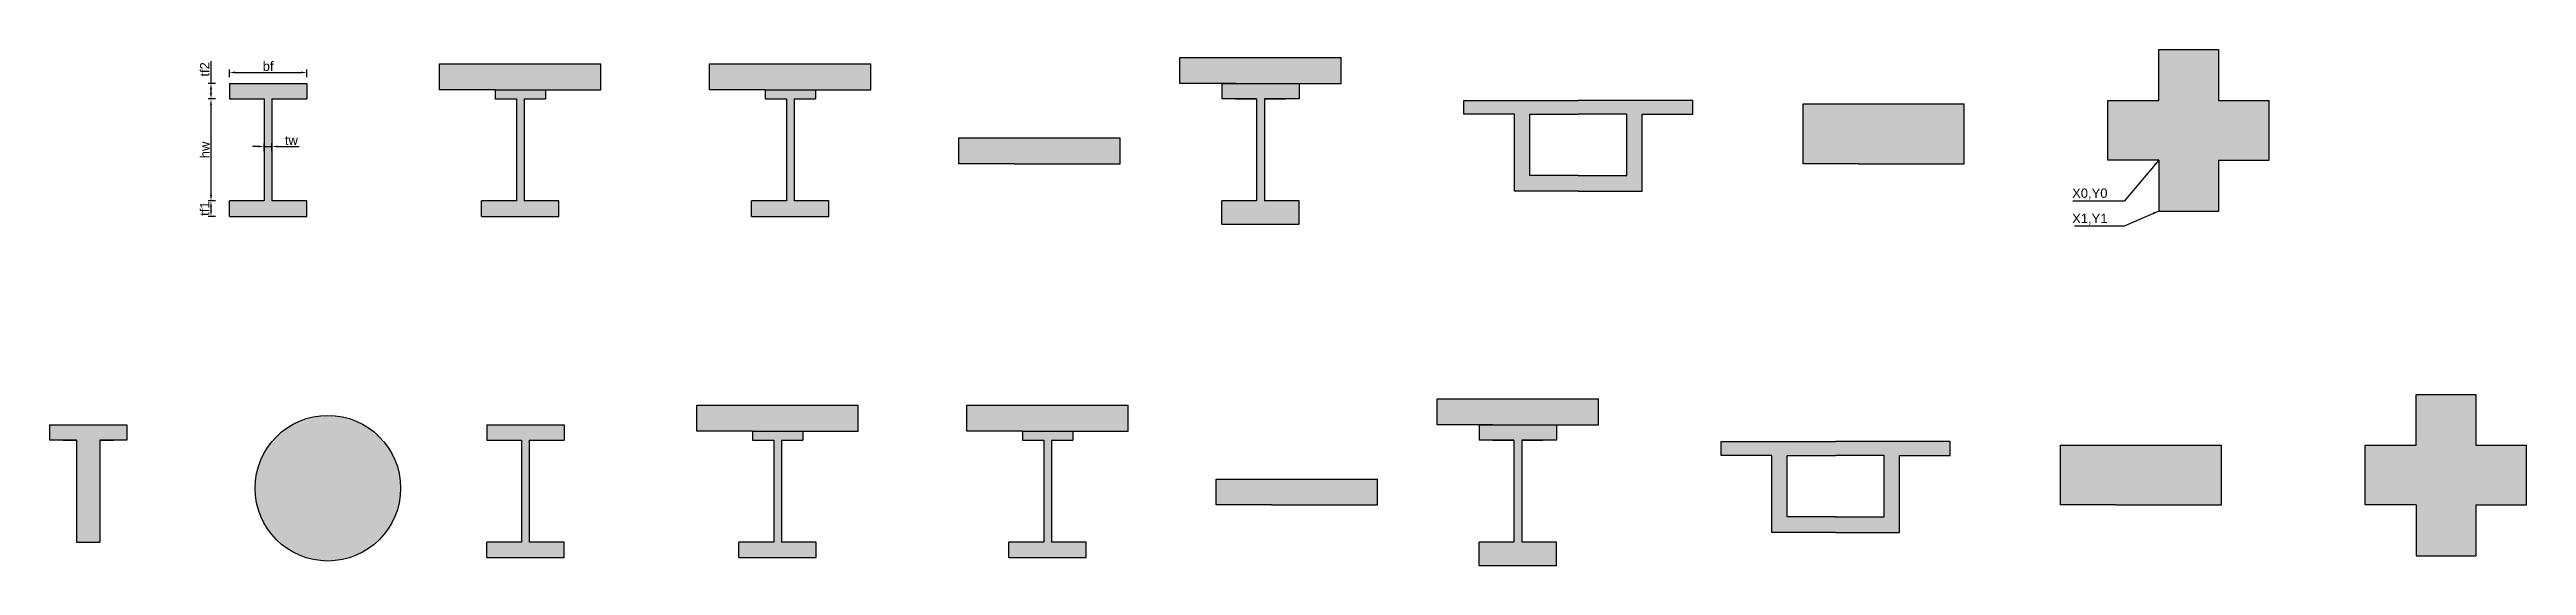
# Model space of a CAD drawing. Header units: millimetres. Extents: x 534 to 6930, y -20 to 1310.
import ezdxf

# ---------------------------------------------------------------- set-up
doc = ezdxf.new("R2010")
doc.units = ezdxf.units.MM
doc.styles.get("Standard").update_dxf_attribs({"font": 'arial.ttf'})
doc.dimstyles.new('ISO-25', dxfattribs={"dimscale": 6, "dimtxt": 4, "dimasz": 2.5, "dimexe": 1.25, "dimexo": 0.625, "dimtad": 1, "dimtxsty": 'Standard', "dimcen": 2.5, "dimadec": 0, "dimazin": 0, "dimtfac": 1, "dimtmove": 0, "dimatfit": 3, "dimfxl": 2, "dimfxlon": 1, "dimarcsym": 0})

# ---------------------------------------------------------------- blocks, each defined once
blk = doc.blocks.new('*D1')
at = {"color": 0, "lineweight": -2, "transparency": 16777216}
for p, q in [((962.6, 920.1), (943.1, 920.1)), ((950.6, 895.1), (950.6, 905.1)), ((962.6, 880.1), (943.1, 880.1))]:
    blk.add_line(p, q, dxfattribs=at)
at = {"color": 0, "transparency": 16777216}
for points in [[(948.1, 905.1), (953.1, 905.1), (950.6, 920.1)], [(948.1, 895.1), (953.1, 895.1), (950.6, 880.1)]]:
    blk.add_solid(points, dxfattribs=at)
at = {"layer": 'Defpoints', "color": 0, "transparency": 16777216}
for p in [(950.6, 920.1), (998.1, 920.1), (998.1, 880.1)]:
    blk.add_point(p, dxfattribs=at)
at = {"color": 0, "transparency": 16777216, "insert": (934.6, 900.1), "char_height": 24, "attachment_point": 5, "rotation": 90}
blk.add_mtext('tf1', dxfattribs=at)
blk = doc.blocks.new('*D3')
at = {"color": 0, "lineweight": -2, "transparency": 16777216}
for p, q in [((962.6, 1183.1), (943.1, 1183.1)), ((950.6, 935.1), (950.6, 1168.1)), ((962.6, 920.1), (943.1, 920.1))]:
    blk.add_line(p, q, dxfattribs=at)
at = {"color": 0, "transparency": 16777216}
for points in [[(948.1, 1168.1), (953.1, 1168.1), (950.6, 1183.1)], [(948.1, 935.1), (953.1, 935.1), (950.6, 920.1)]]:
    blk.add_solid(points, dxfattribs=at)
at = {"layer": 'Defpoints', "color": 0, "transparency": 16777216}
for p in [(950.6, 1183.1), (998.1, 1183.1), (998.1, 920.1)]:
    blk.add_point(p, dxfattribs=at)
at = {"color": 0, "transparency": 16777216, "insert": (934.9, 1051.6), "char_height": 24, "attachment_point": 5, "rotation": 90}
blk.add_mtext('hw', dxfattribs=at)
blk = doc.blocks.new('*D4')
at = {"color": 0, "lineweight": -2, "transparency": 16777216}
for p, q in [((950.6, 1223.1), (950.6, 1280.5)), ((962.6, 1223.1), (943.1, 1223.1)), ((962.6, 1183.1), (943.1, 1183.1)), ((950.6, 1198.1), (950.6, 1208.1))]:
    blk.add_line(p, q, dxfattribs=at)
at = {"color": 0, "transparency": 16777216}
for points in [[(948.1, 1208.1), (953.1, 1208.1), (950.6, 1223.1)], [(948.1, 1198.1), (953.1, 1198.1), (950.6, 1183.1)]]:
    blk.add_solid(points, dxfattribs=at)
at = {"layer": 'Defpoints', "color": 0, "transparency": 16777216}
for p in [(950.6, 1223.1), (998.1, 1223.1), (998.1, 1183.1)]:
    blk.add_point(p, dxfattribs=at)
at = {"color": 0, "transparency": 16777216, "insert": (934.6, 1259.3), "char_height": 24, "attachment_point": 5, "rotation": 90}
blk.add_mtext('tf2', dxfattribs=at)
blk = doc.blocks.new('*D5')
at = {"color": 0, "lineweight": -2, "transparency": 16777216}
for p, q in [((998.1, 1239.3), (998.1, 1258.8)), ((1013.1, 1251.3), (1183.1, 1251.3)), ((1198.1, 1239.3), (1198.1, 1258.8))]:
    blk.add_line(p, q, dxfattribs=at)
at = {"color": 0, "transparency": 16777216}
for points in [[(1013.1, 1253.8), (1013.1, 1248.8), (998.1, 1251.3)], [(1183.1, 1253.8), (1183.1, 1248.8), (1198.1, 1251.3)]]:
    blk.add_solid(points, dxfattribs=at)
at = {"layer": 'Defpoints', "color": 0, "transparency": 16777216}
for p in [(998.1, 1223.1), (1198.1, 1251.3), (1198.1, 1223.1)]:
    blk.add_point(p, dxfattribs=at)
at = {"color": 0, "transparency": 16777216, "insert": (1098.1, 1267.4), "char_height": 24, "attachment_point": 5}
blk.add_mtext('bf', dxfattribs=at)
blk = doc.blocks.new('*D6')
at = {"color": 0, "lineweight": -2, "transparency": 16777216}
for p, q in [((1073.1, 1060.5), (1058.1, 1060.5)), ((1088.1, 1048.5), (1088.1, 1068)), ((1088.1, 1060.5), (1108.1, 1060.5)), ((1108.1, 1048.5), (1108.1, 1068)), ((1123.1, 1060.5), (1178.2, 1060.5))]:
    blk.add_line(p, q, dxfattribs=at)
at = {"color": 0, "transparency": 16777216}
for points in [[(1073.1, 1063), (1073.1, 1058), (1088.1, 1060.5)], [(1123.1, 1063), (1123.1, 1058), (1108.1, 1060.5)]]:
    blk.add_solid(points, dxfattribs=at)
at = {"layer": 'Defpoints', "color": 0, "transparency": 16777216}
for p in [(1108.1, 1060.5), (1088.1, 920.1), (1108.1, 920.1)]:
    blk.add_point(p, dxfattribs=at)
at = {"color": 0, "transparency": 16777216, "insert": (1158.2, 1076.3), "char_height": 24, "attachment_point": 5}
blk.add_mtext('tw', dxfattribs=at)

msp = doc.modelspace()

# ---------------------------------------------------------------- hatches: boundary and pattern name
h = msp.add_hatch(color=256)
h.dxf.hatch_style = 1
h.set_gradient(color1=(48, 48, 48), color2=(120, 120, 120), rotation=90, tint=1)
h.paths.add_polyline_path([(3452.709, 1289.646), (3452.709, 1223.102), (3595.954, 1223.102), (3725.769, 1223.102), (3869.015, 1223.102), (3869.015, 1289.646)])
h = msp.add_hatch(color=256)
h.dxf.hatch_style = 1
h.set_gradient(color1=(6, 26, 0), color2=(4, 90, 2), rotation=90, tint=1)
h.paths.add_polyline_path([(5980.41, 1179.249), (5849.309, 1179.249), (5849.309, 1025.145), (5980.41, 1025.145), (5980.41, 894.044), (6134.514, 894.044), (6134.514, 1025.145), (6265.614, 1025.145), (6265.614, 1179.249), (6134.514, 1179.249), (6134.514, 1310.349), (5980.41, 1310.349)])
h = msp.add_hatch(color=256)
h.dxf.hatch_style = 1
h.set_gradient(color1=(252, 49, 49), color2=(136, 0, 32), rotation=270, tint=1)
h.paths.add_polyline_path([(998.069, 1223.102), (998.069, 1183.102), (1088.069, 1183.102), (1088.069, 920.137), (998.069, 920.137), (998.069, 880.137), (1198.069, 880.137), (1198.069, 920.137), (1108.069, 920.137), (1108.069, 1183.102), (1198.069, 1183.102), (1198.069, 1223.102)])
h = msp.add_hatch(color=256)
h.dxf.hatch_style = 1
h.set_gradient(color1=(48, 48, 48), color2=(120, 120, 120), rotation=90, tint=1)
h.paths.add_polyline_path([(1814.068, 1206.72), (1957.313, 1206.72), (1957.313, 1273.265), (1541.008, 1273.265), (1541.008, 1206.72), (1684.253, 1206.72)])
h = msp.add_hatch(color=256)
h.dxf.hatch_style = 1
h.set_gradient(color1=(48, 48, 48), color2=(120, 120, 120), rotation=90, tint=1)
h.paths.add_polyline_path([(2238.358, 1273.265), (2238.358, 1206.72), (2381.603, 1206.72), (2511.418, 1206.72), (2654.663, 1206.72), (2654.663, 1273.265)])
h = msp.add_hatch(color=256)
h.dxf.hatch_style = 1
h.set_gradient(color1=(48, 48, 48), color2=(120, 120, 120), rotation=90, tint=1)
h.paths.add_polyline_path([(3560.862, 1223.102), (3560.862, 1183.102), (3650.862, 1183.102), (3650.862, 920.137), (3560.862, 920.137), (3560.862, 860.137), (3760.862, 860.137), (3760.862, 920.137), (3670.862, 920.137), (3670.862, 1183.102), (3760.862, 1183.102), (3760.862, 1223.102)])
h = msp.add_hatch(color=256)
h.dxf.hatch_style = 1
h.set_gradient(color1=(252, 49, 49), color2=(136, 0, 32), rotation=270, tint=1)
h.paths.add_polyline_path([(1759.16, 1183.102), (1814.068, 1183.102), (1814.068, 1206.72), (1684.253, 1206.72), (1684.253, 1183.102), (1739.16, 1183.102), (1739.16, 920.137), (1649.16, 920.137), (1649.16, 880.137), (1849.16, 880.137), (1849.16, 920.137), (1759.16, 920.137)])
h = msp.add_hatch(color=256)
h.dxf.hatch_style = 1
h.set_gradient(color1=(252, 49, 49), color2=(136, 0, 32), rotation=270, tint=1)
h.paths.add_polyline_path([(2456.51, 1183.102), (2511.418, 1183.102), (2511.418, 1206.72), (2381.603, 1206.72), (2381.603, 1183.102), (2436.51, 1183.102), (2436.51, 920.137), (2346.51, 920.137), (2346.51, 880.137), (2546.51, 880.137), (2546.51, 920.137), (2456.51, 920.137)])
h = msp.add_hatch(color=256)
h.dxf.hatch_style = 1
h.set_gradient(color1=(48, 48, 48), color2=(120, 120, 120), rotation=90, tint=1)
h.paths.add_polyline_path([(4185.807, 1179.462), (4185.807, 1143.572), (4316.664, 1143.572), (4316.664, 945.25), (4481.597, 945.25), (4646.53, 945.25), (4646.53, 1143.572), (4777.387, 1143.572), (4777.387, 1179.462), (4481.597, 1179.462)])
h.paths.add_polyline_path([(4481.597, 1143.572), (4606.53, 1143.572), (4606.53, 985.25), (4481.597, 985.25), (4356.664, 985.25), (4356.664, 1143.572)], flags=16)
h = msp.add_hatch(color=256)
h.dxf.hatch_style = 1
h.set_gradient(color1=(6, 26, 0), color2=(4, 90, 2), rotation=90, tint=1)
h.paths.add_polyline_path([(5205.142, 1015.974), (5334.957, 1015.974), (5478.202, 1015.974), (5478.202, 1170.078), (5061.897, 1170.078), (5061.897, 1015.974)])
h = msp.add_hatch(color=256)
h.dxf.hatch_style = 1
h.set_gradient(color1=(48, 48, 48), color2=(120, 120, 120), rotation=90, tint=1)
h.paths.add_polyline_path([(2881.855, 1082.518), (2881.855, 1015.974), (3025.101, 1015.974), (3154.915, 1015.974), (3298.161, 1015.974), (3298.161, 1082.518)])
h = msp.add_hatch(color=256)
h.dxf.hatch_style = 1
h.set_gradient(color1=(48, 48, 48), color2=(120, 120, 120), rotation=90, tint=1)
h.paths.add_polyline_path([(2478.625, 326.584), (2621.871, 326.584), (2621.871, 393.128), (2205.565, 393.128), (2205.565, 326.584), (2348.811, 326.584)])
h = msp.add_hatch(color=256)
h.dxf.hatch_style = 1
h.set_gradient(color1=(48, 48, 48), color2=(120, 120, 120), rotation=90, tint=1)
h.paths.add_polyline_path([(2902.916, 393.128), (2902.916, 326.584), (3046.161, 326.584), (3175.976, 326.584), (3319.221, 326.584), (3319.221, 393.128)])
h = msp.add_hatch(color=256)
h.dxf.hatch_style = 1
h.set_gradient(color1=(48, 48, 48), color2=(120, 120, 120), rotation=90, tint=1)
h.paths.add_polyline_path([(4117.267, 409.509), (4117.267, 342.965), (4260.512, 342.965), (4390.327, 342.965), (4533.572, 342.965), (4533.572, 409.509)])
h = msp.add_hatch(color=256)
h.dxf.hatch_style = 1
h.set_gradient(color1=(6, 26, 0), color2=(4, 90, 2), rotation=90, tint=1)
h.paths.add_polyline_path([(6644.968, 289.941), (6513.867, 289.941), (6513.867, 135.837), (6644.968, 135.837), (6644.968, 4.737), (6799.072, 4.737), (6799.072, 135.837), (6930.172, 135.837), (6930.172, 289.941), (6799.072, 289.941), (6799.072, 421.042), (6644.968, 421.042)])
h = msp.add_hatch(color=256)
h.dxf.hatch_style = 1
h.set_gradient(color1=(6, 26, 0), color2=(4, 90, 2), rotation=90, tint=1)
h.paths.add_polyline_path([(663.626, 302.965), (733.626, 302.965), (733.626, 342.965), (533.626, 342.965), (533.626, 302.965), (603.626, 302.965), (603.626, 40), (663.626, 40)])
h = msp.add_hatch(color=256)
h.dxf.hatch_style = 1
h.set_gradient(color1=(6, 26, 0), color2=(4, 90, 2), rotation=90, tint=1)
h.paths.add_polyline_path([(1440.249, 179.169, 1), (1064.568, 179.169, 1)])
h = msp.add_hatch(color=256)
h.dxf.hatch_style = 1
h.set_gradient(color1=(252, 49, 49), color2=(136, 0, 32), rotation=270, tint=1)
h.paths.add_polyline_path([(1662.627, 342.965), (1662.627, 302.965), (1752.627, 302.965), (1752.627, 40), (1662.627, 40), (1662.627, 0), (1862.627, 0), (1862.627, 40), (1772.627, 40), (1772.627, 302.965), (1862.627, 302.965), (1862.627, 342.965)])
h = msp.add_hatch(color=256)
h.dxf.hatch_style = 1
h.set_gradient(color1=(252, 49, 49), color2=(136, 0, 32), rotation=270, tint=1)
h.paths.add_polyline_path([(2423.718, 302.965), (2478.625, 302.965), (2478.625, 326.584), (2348.811, 326.584), (2348.811, 302.965), (2403.718, 302.965), (2403.718, 40), (2313.718, 40), (2313.718, 0), (2513.718, 0), (2513.718, 40), (2423.718, 40)])
h = msp.add_hatch(color=256)
h.dxf.hatch_style = 1
h.set_gradient(color1=(252, 49, 49), color2=(136, 0, 32), rotation=270, tint=1)
h.paths.add_polyline_path([(3121.068, 302.965), (3175.976, 302.965), (3175.976, 326.584), (3046.161, 326.584), (3046.161, 302.965), (3101.068, 302.965), (3101.068, 40), (3011.068, 40), (3011.068, 0), (3211.068, 0), (3211.068, 40), (3121.068, 40)])
h = msp.add_hatch(color=256)
h.dxf.hatch_style = 1
h.set_gradient(color1=(48, 48, 48), color2=(120, 120, 120), rotation=90, tint=1)
h.paths.add_polyline_path([(4225.42, 342.965), (4225.42, 302.965), (4315.42, 302.965), (4315.42, 40), (4225.42, 40), (4225.42, -20), (4425.42, -20), (4425.42, 40), (4335.42, 40), (4335.42, 302.965), (4425.42, 302.965), (4425.42, 342.965)])
h = msp.add_hatch(color=256)
h.dxf.hatch_style = 1
h.set_gradient(color1=(48, 48, 48), color2=(120, 120, 120), rotation=90, tint=1)
h.paths.add_polyline_path([(4850.365, 299.325), (4850.365, 263.435), (4981.222, 263.435), (4981.222, 65.113), (5146.155, 65.113), (5311.088, 65.113), (5311.088, 263.435), (5441.945, 263.435), (5441.945, 299.325), (5146.155, 299.325)])
h.paths.add_polyline_path([(5146.155, 263.435), (5271.088, 263.435), (5271.088, 105.113), (5146.155, 105.113), (5021.222, 105.113), (5021.222, 263.435)], flags=16)
h = msp.add_hatch(color=256)
h.dxf.hatch_style = 1
h.set_gradient(color1=(6, 26, 0), color2=(4, 90, 2), rotation=90, tint=1)
h.paths.add_polyline_path([(5869.7, 135.837), (5999.515, 135.837), (6142.76, 135.837), (6142.76, 289.941), (5726.455, 289.941), (5726.455, 135.837)])
h = msp.add_hatch(color=256)
h.dxf.hatch_style = 1
h.set_gradient(color1=(48, 48, 48), color2=(120, 120, 120), rotation=90, tint=1)
h.paths.add_polyline_path([(3546.413, 202.381), (3546.413, 135.837), (3689.659, 135.837), (3819.473, 135.837), (3962.719, 135.837), (3962.719, 202.381)])

# ---------------------------------------------------------------- linework, layer by layer
at = {"layer": 'Defpoints'}
for p, q in [((3452.709, 1223.102), (3452.709, 1289.646)), ((3452.709, 1289.646), (3869.015, 1289.646)), ((3869.015, 1223.102), (3869.015, 1289.646)), ((5980.41, 1179.249), (5980.41, 1310.349)), ((5980.41, 1310.349), (6134.514, 1310.349)), ((6134.514, 1310.349), (6134.514, 1179.249)), ((998.069, 1223.102), (1198.069, 1223.102)), ((998.069, 1223.102), (998.069, 1183.102)), ((1198.069, 1223.102), (1198.069, 1183.102)), ((1541.008, 1206.72), (1541.008, 1273.265)), ((1541.008, 1273.265), (1957.313, 1273.265)), ((1957.313, 1206.72), (1957.313, 1273.265)), ((2238.358, 1206.72), (2238.358, 1273.265)), ((2238.358, 1273.265), (2654.663, 1273.265)), ((2654.663, 1206.72), (2654.663, 1273.265)), ((3595.954, 1223.102), (3452.709, 1223.102)), ((3560.862, 1223.102), (3760.862, 1223.102)), ((3560.862, 1223.102), (3560.862, 1183.102)), ((3725.769, 1223.102), (3869.015, 1223.102)), ((3760.862, 1223.102), (3760.862, 1183.102)), ((998.069, 1183.102), (1088.069, 1183.102)), ((1088.069, 1183.102), (1088.069, 920.137)), ((1108.069, 1183.102), (1108.069, 920.137)), ((1108.069, 1183.102), (1198.069, 1183.102)), ((1684.253, 1206.72), (1541.008, 1206.72)), ((1684.253, 1206.72), (1814.068, 1206.72)), ((1684.253, 1206.72), (1684.253, 1183.102)), ((1684.253, 1183.102), (1739.16, 1183.102)), ((1739.16, 1183.102), (1739.16, 920.137)), ((1759.16, 1183.102), (1759.16, 920.137)), ((1759.16, 1183.102), (1814.068, 1183.102)), ((1814.068, 1206.72), (1814.068, 1183.102)), ((1814.068, 1206.72), (1957.313, 1206.72)), ((2381.603, 1206.72), (2238.358, 1206.72)), ((2381.603, 1206.72), (2511.418, 1206.72)), ((2381.603, 1206.72), (2381.603, 1183.102)), ((2381.603, 1183.102), (2436.51, 1183.102)), ((2436.51, 1183.102), (2436.51, 920.137)), ((2456.51, 1183.102), (2456.51, 920.137)), ((2456.51, 1183.102), (2511.418, 1183.102)), ((2511.418, 1206.72), (2511.418, 1183.102)), ((2511.418, 1206.72), (2654.663, 1206.72)), ((3650.862, 1183.102), (3560.862, 1183.102)), ((3595.954, 1183.102), (3650.862, 1183.102)), ((3650.862, 1183.102), (3650.862, 920.137)), ((3670.862, 1183.102), (3670.862, 920.137)), ((3670.862, 1183.102), (3725.769, 1183.102)), ((3760.862, 1183.102), (3670.862, 1183.102)), ((4185.807, 1143.572), (4185.807, 1179.462)), ((4185.807, 1179.462), (4481.597, 1179.462)), ((4777.387, 1179.462), (4481.597, 1179.462)), ((4777.387, 1143.572), (4777.387, 1179.462)), ((5061.897, 1015.974), (5061.897, 1170.078)), ((5061.897, 1170.078), (5478.202, 1170.078)), ((5478.202, 1015.974), (5478.202, 1170.078)), ((5849.309, 1025.145), (5849.309, 1179.249)), ((5849.309, 1179.249), (5980.41, 1179.249)), ((6134.514, 1179.249), (6265.614, 1179.249)), ((6265.614, 1025.145), (6265.614, 1179.249)), ((4316.664, 1143.572), (4185.807, 1143.572)), ((4316.664, 945.25), (4316.664, 1143.572)), ((4356.664, 985.25), (4356.664, 1143.572)), ((4356.664, 1143.572), (4481.597, 1143.572)), ((4606.53, 1143.572), (4481.597, 1143.572)), ((4606.53, 985.25), (4606.53, 1143.572)), ((4646.53, 945.25), (4646.53, 1143.572)), ((4646.53, 1143.572), (4777.387, 1143.572)), ((2881.855, 1015.974), (2881.855, 1082.518)), ((2881.855, 1082.518), (3298.161, 1082.518)), ((3298.161, 1015.974), (3298.161, 1082.518)), ((5980.41, 1025.145), (5849.309, 1025.145)), ((5980.41, 1025.145), (5980.41, 894.044)), ((6134.514, 1025.145), (6265.614, 1025.145)), ((6134.514, 1025.145), (6134.514, 894.044)), ((3025.101, 1015.974), (2881.855, 1015.974)), ((3025.101, 1015.974), (3154.915, 1015.974)), ((3154.915, 1015.974), (3298.161, 1015.974)), ((4481.597, 985.25), (4356.664, 985.25)), ((4481.597, 985.25), (4606.53, 985.25)), ((5205.142, 1015.974), (5061.897, 1015.974)), ((5205.142, 1015.974), (5334.957, 1015.974)), ((5334.957, 1015.974), (5478.202, 1015.974)), ((998.069, 880.137), (998.069, 920.137)), ((1088.069, 920.137), (998.069, 920.137)), ((1198.069, 920.137), (1108.069, 920.137)), ((1198.069, 880.137), (1198.069, 920.137)), ((1649.16, 880.137), (1649.16, 920.137)), ((1739.16, 920.137), (1649.16, 920.137)), ((1849.16, 920.137), (1759.16, 920.137)), ((1849.16, 880.137), (1849.16, 920.137)), ((2346.51, 880.137), (2346.51, 920.137)), ((2436.51, 920.137), (2346.51, 920.137)), ((2546.51, 920.137), (2456.51, 920.137)), ((2546.51, 880.137), (2546.51, 920.137)), ((3560.862, 860.137), (3560.862, 920.137)), ((3650.862, 920.137), (3560.862, 920.137)), ((3760.862, 920.137), (3670.862, 920.137)), ((3760.862, 860.137), (3760.862, 920.137)), ((4481.597, 945.25), (4316.664, 945.25)), ((4481.597, 945.25), (4646.53, 945.25)), ((998.069, 880.137), (1198.069, 880.137)), ((1649.16, 880.137), (1849.16, 880.137)), ((2346.51, 880.137), (2546.51, 880.137)), ((3560.862, 860.137), (3760.862, 860.137)), ((5980.41, 894.044), (6134.514, 894.044)), ((2205.565, 326.584), (2205.565, 393.128)), ((2205.565, 393.128), (2621.871, 393.128)), ((2621.871, 326.584), (2621.871, 393.128)), ((2902.916, 326.584), (2902.916, 393.128)), ((2902.916, 393.128), (3319.221, 393.128)), ((3319.221, 326.584), (3319.221, 393.128)), ((4117.267, 342.965), (4117.267, 409.509)), ((4117.267, 409.509), (4533.572, 409.509)), ((4533.572, 342.965), (4533.572, 409.509)), ((6644.968, 289.941), (6644.968, 421.042)), ((6644.968, 421.042), (6799.072, 421.042)), ((6799.072, 421.042), (6799.072, 289.941)), ((533.626, 342.965), (733.626, 342.965)), ((533.626, 342.965), (533.626, 302.965)), ((733.626, 342.965), (733.626, 302.965)), ((1662.627, 342.965), (1862.627, 342.965)), ((1662.627, 342.965), (1662.627, 302.965)), ((1862.627, 342.965), (1862.627, 302.965)), ((2348.811, 326.584), (2205.565, 326.584)), ((2348.811, 326.584), (2478.625, 326.584)), ((2348.811, 326.584), (2348.811, 302.965)), ((2478.625, 326.584), (2478.625, 302.965)), ((2478.625, 326.584), (2621.871, 326.584)), ((3046.161, 326.584), (2902.916, 326.584)), ((3046.161, 326.584), (3175.976, 326.584)), ((3046.161, 326.584), (3046.161, 302.965)), ((3175.976, 326.584), (3175.976, 302.965)), ((3175.976, 326.584), (3319.221, 326.584)), ((4260.512, 342.965), (4117.267, 342.965)), ((4225.42, 342.965), (4425.42, 342.965)), ((4225.42, 342.965), (4225.42, 302.965)), ((4390.327, 342.965), (4533.572, 342.965)), ((4425.42, 342.965), (4425.42, 302.965)), ((603.626, 302.965), (533.626, 302.965)), ((568.719, 302.965), (603.626, 302.965)), ((603.626, 302.965), (603.626, 40)), ((663.626, 302.965), (663.626, 40)), ((663.626, 302.965), (698.533, 302.965)), ((733.626, 302.965), (663.626, 302.965)), ((1662.627, 302.965), (1752.627, 302.965)), ((1752.627, 302.965), (1752.627, 40)), ((1772.627, 302.965), (1772.627, 40)), ((1772.627, 302.965), (1862.627, 302.965)), ((2348.811, 302.965), (2403.718, 302.965)), ((2403.718, 302.965), (2403.718, 40)), ((2423.718, 302.965), (2423.718, 40)), ((2423.718, 302.965), (2478.625, 302.965)), ((3046.161, 302.965), (3101.068, 302.965)), ((3101.068, 302.965), (3101.068, 40)), ((3121.068, 302.965), (3121.068, 40)), ((3121.068, 302.965), (3175.976, 302.965)), ((4315.42, 302.965), (4225.42, 302.965)), ((4260.512, 302.965), (4315.42, 302.965)), ((4315.42, 302.965), (4315.42, 40)), ((4335.42, 302.965), (4335.42, 40)), ((4335.42, 302.965), (4390.327, 302.965)), ((4425.42, 302.965), (4335.42, 302.965)), ((4850.365, 263.435), (4850.365, 299.325)), ((4850.365, 299.325), (5146.155, 299.325)), ((4981.222, 263.435), (4850.365, 263.435)), ((4981.222, 65.113), (4981.222, 263.435)), ((5021.222, 105.113), (5021.222, 263.435)), ((5021.222, 263.435), (5146.155, 263.435)), ((5441.945, 299.325), (5146.155, 299.325)), ((5271.088, 263.435), (5146.155, 263.435)), ((5271.088, 105.113), (5271.088, 263.435)), ((5311.088, 65.113), (5311.088, 263.435)), ((5311.088, 263.435), (5441.945, 263.435)), ((5441.945, 263.435), (5441.945, 299.325)), ((5726.455, 135.837), (5726.455, 289.941)), ((5726.455, 289.941), (6142.76, 289.941)), ((6142.76, 135.837), (6142.76, 289.941)), ((6513.867, 135.837), (6513.867, 289.941)), ((6513.867, 289.941), (6644.968, 289.941)), ((6799.072, 289.941), (6930.172, 289.941)), ((6930.172, 135.837), (6930.172, 289.941)), ((3546.413, 135.837), (3546.413, 202.381)), ((3546.413, 202.381), (3962.719, 202.381)), ((3962.719, 135.837), (3962.719, 202.381)), ((3689.659, 135.837), (3546.413, 135.837)), ((3689.659, 135.837), (3819.473, 135.837)), ((3819.473, 135.837), (3962.719, 135.837)), ((5869.7, 135.837), (5726.455, 135.837)), ((5869.7, 135.837), (5999.515, 135.837)), ((5999.515, 135.837), (6142.76, 135.837)), ((6644.968, 135.837), (6513.867, 135.837)), ((6644.968, 135.837), (6644.968, 4.737)), ((6799.072, 135.837), (6930.172, 135.837)), ((6799.072, 135.837), (6799.072, 4.737)), ((5146.155, 65.113), (4981.222, 65.113)), ((5146.155, 105.113), (5021.222, 105.113)), ((5146.155, 105.113), (5271.088, 105.113)), ((5146.155, 65.113), (5311.088, 65.113)), ((603.626, 40), (663.626, 40)), ((1662.627, 0), (1662.627, 40)), ((1752.627, 40), (1662.627, 40)), ((1662.627, 0), (1862.627, 0)), ((1862.627, 40), (1772.627, 40)), ((1862.627, 0), (1862.627, 40)), ((2313.718, 0), (2313.718, 40)), ((2403.718, 40), (2313.718, 40)), ((2313.718, 0), (2513.718, 0)), ((2513.718, 40), (2423.718, 40)), ((2513.718, 0), (2513.718, 40)), ((3011.068, 0), (3011.068, 40)), ((3101.068, 40), (3011.068, 40)), ((3011.068, 0), (3211.068, 0)), ((3211.068, 40), (3121.068, 40)), ((3211.068, 0), (3211.068, 40)), ((4225.42, -20), (4225.42, 40)), ((4315.42, 40), (4225.42, 40)), ((4425.42, 40), (4335.42, 40)), ((4425.42, -20), (4425.42, 40)), ((6644.968, 4.737), (6799.072, 4.737)), ((4225.42, -20), (4425.42, -20))]:
    msp.add_line(p, q, dxfattribs=at)
msp.add_circle((1252.408, 179.169), 187.841, dxfattribs=at)

# ---------------------------------------------------------------- texts
at = {"char_height": 24, "attachment_point": 9}
for s, insert in [('X0,Y0', (5848.2, 923.551)), ('X1,Y1', (5848.2, 858.389))]:
    msp.add_mtext(s, dxfattribs=dict(at, insert=insert))

# ---------------------------------------------------------------- dimensions: what is measured, and where the dimension line sits
for base, p1, p2, text, picture, middle in [((950.638, 1223.102), (998.069, 1183.102), (998.069, 1223.102), 'tf2', '*D4', (934.569, 1259.311)), ((950.638, 1183.102), (998.069, 920.137), (998.069, 1183.102), 'hw', '*D3', (934.888, 1051.619)), ((950.638, 920.137), (998.069, 880.137), (998.069, 920.137), 'tf1', '*D1', (934.569, 900.137))]:
    dim = msp.add_linear_dim(base=base, p1=p1, p2=p2, angle=90, text=text, dimstyle='ISO-25')
    dim.commit()
    dim.dimension.update_dxf_attribs({"geometry": picture, "text_midpoint": middle})
for base, p1, p2, text, picture, middle in [((1198.069, 1251.297), (998.069, 1223.102), (1198.069, 1223.102), 'bf', '*D5', (1098.069, 1267.448)), ((1108.069, 1060.457), (1088.069, 920.137), (1108.069, 920.137), 'tw', '*D6', (1158.158, 1076.322))]:
    dim = msp.add_linear_dim(base=base, p1=p1, p2=p2, text=text, dimstyle='ISO-25')
    dim.commit()
    dim.dimension.update_dxf_attribs({"geometry": picture, "text_midpoint": middle})

# ---------------------------------------------------------------- leaders
at = {"annotation_type": 0, "has_hookline": 1, "hookline_direction": 1}
for points, text_width in [([(5980.41, 1025.145), (5891.578, 919.801), (5851.95, 919.801)], 89.583), ([(5980.41, 894.044), (5891.578, 854.639), (5851.95, 854.639)], 85.031)]:
    msp.add_leader(points, dimstyle='ISO-25', dxfattribs=dict(at, text_width=text_width))

doc.saveas('drawing.dxf')
